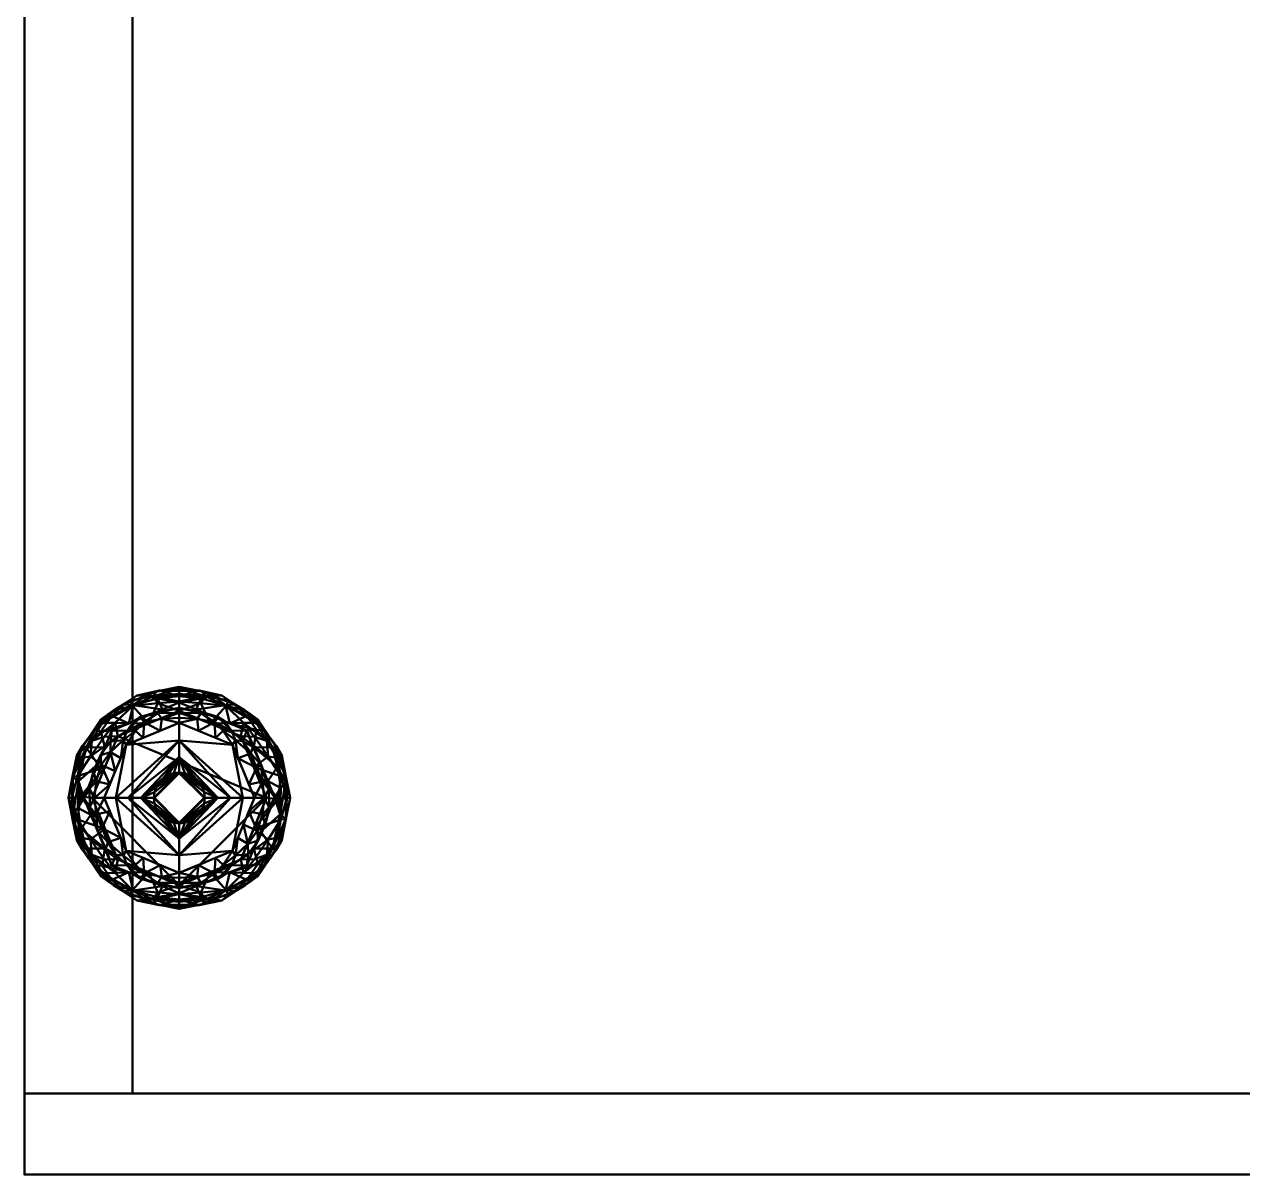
# Model space of a CAD drawing. Header units: millimetres. Extents: x -450 to 450, y -232 to 213.
# Drawn here: x -450 to -224.8, y -212.5 to 0 of the extents above; entities that cross this region are included whole.
import ezdxf

# ---------------------------------------------------------------- set-up
doc = ezdxf.new("R2010")
doc.units = ezdxf.units.MM
doc.layers.add('I-FURN', color=7, linetype='Continuous', lineweight=50)

msp = doc.modelspace()

# ---------------------------------------------------------------- meshes
at = {"layer": 'I-FURN', "color": 250, "true_color": 0x1d1d1d}
mesh = msp.add_polyface(dxfattribs=at)
corners = [(450, 212.5, 40), (-450, 212.5, 40), (-450, -197.5, 40), (450, -197.5, 40)]
mesh.append_faces([[corners[k] for k in face] for face in [(2, 3, 0, 1)]], dxfattribs={"color": 250})
mesh = msp.add_polyface(dxfattribs=at)
corners = [(450, 212.5, 20), (450, -197.5, 20), (-450, -197.5, 20), (-450, 212.5, 20)]
mesh.append_faces([[corners[k] for k in face] for face in [(2, 3, 0, 1)]], dxfattribs={"color": 250})
mesh = msp.add_polyface(dxfattribs=at)
corners = [(-450, -197.5, 40), (-450, 212.5, 40), (-450, 212.5, 20), (-450, -197.5, 20)]
mesh.append_faces([[corners[k] for k in face] for face in [(0, 1, 2, 3)]], dxfattribs={"color": 250})
mesh = msp.add_polyface(dxfattribs=at)
corners = [(-450, 212.5, 1980), (-450, -197.5, 1980), (-430, -197.5, 1980), (-430, 192.5, 1980), (0, 192.5, 1980), (0, 212.5, 1980)]
mesh.append_faces([[corners[k] for k in face] for face in [(1, 2, 3, 0)]], dxfattribs={"vtx2": -1, "color": 250})
mesh.append_faces([[corners[k] for k in face] for face in [(3, 4, 5, 0)]], dxfattribs={"vtx3": -1, "color": 250})
mesh = msp.add_polyface(dxfattribs=at)
corners = [(-450, 212.5, 40), (0, 212.5, 40), (0, 192.5, 40), (-430, 192.5, 40), (-430, -197.5, 40), (-450, -197.5, 40)]
mesh.append_faces([[corners[k] for k in face] for face in [(1, 2, 3, 0)]], dxfattribs={"vtx2": -1, "color": 250})
mesh.append_faces([[corners[k] for k in face] for face in [(3, 4, 5, 0)]], dxfattribs={"vtx3": -1, "color": 250})
mesh = msp.add_polyface(dxfattribs=at)
corners = [(-450, -197.5, 1980), (-450, 212.5, 1980), (-450, 212.5, 40), (-450, -197.5, 40)]
mesh.append_faces([[corners[k] for k in face] for face in [(3, 0, 1, 2)]], dxfattribs={"color": 250})
at = {"layer": 'I-FURN', "color": 17, "true_color": 0x674734}
mesh = msp.add_polyface(dxfattribs=at)
corners = [(450, 212.5, 2005), (-450, 212.5, 2005), (-450, -212.5, 2005), (450, -212.5, 2005)]
mesh.append_faces([[corners[k] for k in face] for face in [(2, 3, 0, 1)]], dxfattribs={"color": 17})
mesh = msp.add_polyface(dxfattribs=at)
corners = [(450, 212.5, 1980), (450, -212.5, 1980), (-450, -212.5, 1980), (-450, 212.5, 1980)]
mesh.append_faces([[corners[k] for k in face] for face in [(2, 3, 0, 1)]], dxfattribs={"color": 17})
mesh = msp.add_polyface(dxfattribs=at)
corners = [(-450, -212.5, 2005), (-450, 212.5, 2005), (-450, 212.5, 1980), (-450, -212.5, 1980)]
mesh.append_faces([[corners[k] for k in face] for face in [(0, 1, 2, 3)]], dxfattribs={"color": 17})
at = {"layer": 'I-FURN', "color": 250, "true_color": 0x1d1d1d}
mesh = msp.add_polyface(dxfattribs=at)
corners = [(-430, 192.5, 1980), (-430, -197.5, 1980), (-430, -197.5, 40), (-430, 192.5, 40)]
mesh.append_faces([[corners[k] for k in face] for face in [(0, 1, 2, 3)]], dxfattribs={"color": 250})
mesh = msp.add_polyface(dxfattribs=at)
corners = [(430, 192.08, 530.02), (-430, 192.08, 530.02), (-430, -197.5, 530.02), (430, -197.5, 530.02)]
mesh.append_faces([[corners[k] for k in face] for face in [(2, 3, 0, 1)]], dxfattribs={"color": 250})
mesh = msp.add_polyface(dxfattribs=at)
corners = [(430, 192.08, 510.02), (430, -197.5, 510.02), (-430, -197.5, 510.02), (-430, 192.08, 510.02)]
mesh.append_faces([[corners[k] for k in face] for face in [(1, 2, 3, 0)]], dxfattribs={"color": 250})
mesh = msp.add_polyface(dxfattribs=at)
corners = [(-430, -197.5, 530.02), (-430, 192.08, 530.02), (-430, 192.08, 510.02), (-430, -197.5, 510.02)]
mesh.append_faces([[corners[k] for k in face] for face in [(0, 1, 2, 3)]], dxfattribs={"color": 250})
mesh = msp.add_polyface(dxfattribs=at)
corners = [(430, 192.08, 1020.02), (-430, 192.08, 1020.02), (-430, -197.5, 1020.02), (430, -197.5, 1020.02)]
mesh.append_faces([[corners[k] for k in face] for face in [(2, 3, 0, 1)]], dxfattribs={"color": 250})
mesh = msp.add_polyface(dxfattribs=at)
corners = [(430, 192.08, 1000.02), (430, -197.5, 1000.02), (-430, -197.5, 1000.02), (-430, 192.08, 1000.02)]
mesh.append_faces([[corners[k] for k in face] for face in [(1, 2, 3, 0)]], dxfattribs={"color": 250})
mesh = msp.add_polyface(dxfattribs=at)
corners = [(-430, -197.5, 1020.02), (-430, 192.08, 1020.02), (-430, 192.08, 1000.02), (-430, -197.5, 1000.02)]
mesh.append_faces([[corners[k] for k in face] for face in [(3, 0, 1, 2)]], dxfattribs={"color": 250})
mesh = msp.add_polyface(dxfattribs=at)
corners = [(430, 192.08, 1510.33), (-430, 192.08, 1510.33), (-430, -197.5, 1510.33), (430, -197.5, 1510.33)]
mesh.append_faces([[corners[k] for k in face] for face in [(2, 3, 0, 1)]], dxfattribs={"color": 250})
mesh = msp.add_polyface(dxfattribs=at)
corners = [(430, 192.08, 1490.33), (430, -197.5, 1490.33), (-430, -197.5, 1490.33), (-430, 192.08, 1490.33)]
mesh.append_faces([[corners[k] for k in face] for face in [(1, 2, 3, 0)]], dxfattribs={"color": 250})
mesh = msp.add_polyface(dxfattribs=at)
corners = [(-430, -197.5, 1510.33), (-430, 192.08, 1510.33), (-430, 192.08, 1490.33), (-430, -197.5, 1490.33)]
mesh.append_faces([[corners[k] for k in face] for face in [(3, 0, 1, 2)]], dxfattribs={"color": 250})
at = {"layer": 'I-FURN', "color": 250, "true_color": 0x191919}
mesh = msp.add_polyface(dxfattribs=at)
corners = [(-421.36, -125.26, 8.53), (-421.36, -124.1, 7.88), (-421.36, -123.18, 6.92), (-421.36, -122.59, 5.72), (-421.36, -122.39, 4.4), (-429.2, -123.95, 4.4), (-435.85, -128.39, 4.4), (-440.3, -135.04, 4.4), (-441.86, -142.89, 4.4), (-440.3, -150.73, 4.4), (-435.85, -157.38, 4.4), (-429.2, -161.83, 4.4), (-421.36, -163.39, 4.4), (-421.36, -163.18, 5.72), (-421.36, -162.6, 6.92), (-421.36, -161.68, 7.88), (-421.36, -160.51, 8.53), (-433.82, -155.35, 8.53), (-438.98, -142.89, 8.53), (-433.82, -130.42, 8.53), (-427.59, -127.84, 8.53), (-427.59, -157.93, 8.53), (-427.74, -124.12, 6.74), (-427.74, -161.66, 6.74), (-425.64, -123.24, 4.4), (-425.64, -162.53, 4.4), (-425.01, -123.03, 6.03), (-425.01, -162.74, 6.03), (-433.84, -127.74, 7.04), (-433.84, -158.03, 7.04), (-425.4, -124.53, 7.88), (-429.87, -125.75, 7.59), (-425.4, -161.24, 7.88), (-429.87, -160.02, 7.59), (-438.59, -133.56, 7.08), (-438.59, -152.21, 7.08), (-431.58, -125.63, 6.33), (-431.58, -160.14, 6.33), (-434.63, -127.54, 5.75), (-438.07, -131.72, 4.4), (-437, -130.39, 6.39), (-432.53, -126.17, 4.4), (-435.89, -130.61, 7.69), (-434.63, -158.23, 5.75), (-438.07, -154.06, 4.4), (-437, -155.38, 6.39), (-432.53, -159.6, 4.4), (-435.65, -155.45, 7.69), (-430.7, -156.64, 8.53), (-439.24, -133.28, 5.72), (-441.06, -139.05, 6.29), (-440.99, -145.8, 6.71), (-439.24, -152.49, 5.72), (-441.08, -146.81, 4.4), (-440.32, -149.37, 6.35), (-436.4, -136.66, 8.53), (-435.11, -133.54, 8.53), (-436.4, -149.12, 8.53), (-439.5, -148.63, 7.68), (-435.11, -152.23, 8.53), (-440.11, -144.72, 7.84), (-440.02, -139.8, 7.78), (-437.69, -146, 8.53), (-424.47, -126.55, 8.53), (-424.47, -159.22, 8.53), (-430.7, -129.13, 8.53), (-441.08, -138.96, 4.4), (-437.69, -139.77, 8.53)]
mesh.append_faces([[corners[k] for k in face] for face in [(15, 27, 14), (3, 26, 2), (2, 26, 1), (1, 30, 0), (5, 26, 24), (17, 47, 48), (9, 54, 53), (41, 36, 5), (10, 45, 44), (44, 52, 9), (56, 34, 55)]], dxfattribs={"vtx0": -1, "vtx1": -1, "color": 250})
mesh.append_faces([[corners[k] for k in face] for face in [(22, 26, 5), (33, 23, 32), (22, 30, 1), (42, 28, 40), (3, 24, 26), (36, 38, 28), (25, 13, 27), (28, 31, 36), (22, 1, 26), (28, 38, 40), (31, 30, 22), (50, 34, 49), (11, 27, 23), (47, 45, 29), (42, 65, 28), (23, 33, 37), (43, 29, 45), (15, 23, 27), (22, 36, 31), (43, 46, 37), (32, 23, 15), (31, 63, 30), (35, 45, 47), (33, 29, 37), (33, 32, 64), (29, 48, 47), (7, 50, 49), (61, 50, 51), (51, 50, 8), (22, 5, 36), (36, 41, 38), (43, 37, 29), (11, 23, 37), (58, 51, 54), (34, 42, 40), (6, 40, 38), (34, 40, 49), (44, 45, 52), (52, 45, 35), (43, 45, 10), (33, 48, 29), (58, 60, 51), (39, 49, 40), (54, 9, 52), (61, 51, 60), (35, 58, 54), (34, 56, 42), (54, 52, 35), (53, 54, 51), (61, 34, 50), (35, 47, 59), (58, 62, 60), (58, 35, 59), (60, 18, 61), (34, 61, 55), (65, 31, 28)]], dxfattribs={"vtx0": -1, "vtx1": -1, "vtx2": -1, "color": 250})
mesh.append_faces([[corners[k] for k in face] for face in [(40, 6, 39), (27, 13, 14), (32, 15, 16), (32, 16, 64), (49, 39, 7), (43, 10, 46), (51, 8, 53), (47, 17, 59)]], dxfattribs={"vtx0": -1, "vtx2": -1, "color": 250})
mesh.append_faces([[corners[k] for k in face] for face in [(31, 65, 20, 63), (33, 64, 21, 48), (58, 59, 57, 62), (50, 7, 66, 8), (61, 18, 67, 55)]], dxfattribs={"vtx0": -1, "vtx3": -1, "color": 250})
mesh.append_faces([[corners[k] for k in face] for face in [(11, 25, 27), (41, 6, 38), (19, 65, 42), (46, 11, 37), (56, 19, 42), (62, 18, 60), (63, 0, 30)]], dxfattribs={"vtx1": -1, "vtx2": -1, "color": 250})
mesh.append_faces([[corners[k] for k in face] for face in [(3, 4, 24), (25, 12, 13)]], dxfattribs={"vtx2": -1, "color": 250})
mesh = msp.add_polyface(dxfattribs=at)
corners = [(-421.36, -122.39, 4.4), (-421.36, -122.72, 2.72), (-421.36, -123.68, 1.29), (-421.36, -125.1, 0.33), (-421.36, -126.79), (-432.74, -131.5), (-437.46, -142.89), (-432.74, -154.27), (-421.36, -158.99), (-421.36, -160.67, 0.33), (-421.36, -162.1, 1.29), (-421.36, -163.05, 2.72), (-421.36, -163.39, 4.4), (-429.2, -161.83, 4.4), (-435.85, -157.38, 4.4), (-440.3, -150.73, 4.4), (-441.86, -142.89, 4.4), (-440.3, -135.04, 4.4), (-435.85, -128.39, 4.4), (-429.2, -123.95, 4.4), (-429.99, -125.86, 1.18), (-429.99, -159.92, 1.18), (-425.64, -123.24, 4.4), (-425.64, -162.53, 4.4), (-426.16, -124.09, 1.49), (-426.16, -161.68, 1.49), (-440.15, -138.89, 1.29), (-440.15, -146.88, 1.29), (-437.53, -132.33, 1.39), (-437.53, -153.44, 1.39), (-425.31, -125.4, 0.4), (-427.05, -129.14), (-425.31, -160.38, 0.4), (-427.05, -156.63), (-433.21, -129.03, 0.55), (-435.59, -128.99, 2.18), (-432.53, -126.17, 4.4), (-430.48, -124.89, 2.74), (-438.07, -131.72, 4.4), (-433.51, -126.76, 2.79), (-433.21, -156.74, 0.55), (-435.59, -156.79, 2.18), (-432.53, -159.6, 4.4), (-430.48, -160.88, 2.74), (-438.07, -154.06, 4.4), (-433.51, -159.02, 2.79), (-435.1, -137.19), (-435.1, -148.58), (-441.08, -138.96, 4.4), (-441.08, -146.81, 4.4), (-441.24, -142.89, 2.16), (-439.64, -142.66, 0.58), (-435.23, -131.59, 0.38), (-437.75, -135.21, 0.48), (-439.45, -135.5, 1.66), (-435.23, -154.18, 0.38), (-437.75, -150.56, 0.48), (-439.45, -150.27, 1.66)]
mesh.append_faces([[corners[k] for k in face] for face in [(4, 30, 3), (17, 54, 48), (22, 24, 19), (13, 25, 23), (48, 50, 16), (33, 40, 7), (19, 37, 36), (38, 28, 17), (14, 45, 42), (6, 51, 46), (16, 50, 49), (49, 57, 15)]], dxfattribs={"vtx0": -1, "vtx1": -1, "color": 250})
mesh.append_faces([[corners[k] for k in face] for face in [(28, 34, 52), (30, 24, 3), (35, 34, 28), (41, 44, 29), (25, 21, 32), (24, 22, 1), (31, 20, 30), (45, 21, 43), (51, 47, 27), (52, 53, 28), (20, 24, 30), (57, 49, 27), (28, 38, 35), (21, 33, 32), (45, 43, 42), (23, 25, 11), (41, 29, 40), (51, 50, 26), (9, 25, 32), (51, 27, 50), (24, 20, 37), (7, 55, 56), (35, 20, 34), (28, 53, 54), (29, 55, 40), (20, 31, 34), (20, 39, 37), (36, 37, 39), (24, 37, 19), (39, 20, 35), (18, 39, 35), (33, 21, 40), (21, 41, 40), (43, 25, 13), (41, 45, 14), (25, 43, 21), (21, 45, 41), (5, 53, 52), (50, 48, 26), (27, 56, 57), (49, 50, 27), (46, 51, 26), (34, 5, 52), (46, 26, 53), (54, 53, 26), (48, 54, 26), (17, 28, 54), (55, 29, 56), (7, 40, 55), (57, 56, 29), (27, 47, 56), (29, 15, 57)]], dxfattribs={"vtx0": -1, "vtx1": -1, "vtx2": -1, "color": 250})
mesh.append_faces([[corners[k] for k in face] for face in [(24, 1, 2), (24, 2, 3), (25, 9, 10), (56, 47, 7), (32, 8, 9), (25, 10, 11), (30, 4, 31), (34, 31, 5), (43, 13, 42), (41, 14, 44), (51, 6, 47), (53, 5, 46)]], dxfattribs={"vtx0": -1, "vtx2": -1, "color": 250})
mesh.append_faces([[corners[k] for k in face] for face in [(0, 1, 22)]], dxfattribs={"vtx1": -1, "color": 250})
mesh.append_faces([[corners[k] for k in face] for face in [(18, 36, 39), (33, 8, 32), (38, 18, 35), (44, 15, 29)]], dxfattribs={"vtx1": -1, "vtx2": -1, "color": 250})
mesh.append_faces([[corners[k] for k in face] for face in [(11, 12, 23)]], dxfattribs={"vtx2": -1, "color": 250})
mesh = msp.add_polyface(dxfattribs=at)
corners = [(-421.36, -158.99), (-409.97, -154.27), (-405.26, -142.89), (-409.97, -131.5), (-421.36, -126.79), (-421.36, -125.1, 0.33), (-421.36, -123.68, 1.29), (-421.36, -122.72, 2.72), (-421.36, -122.39, 4.4), (-413.51, -123.95, 4.4), (-406.86, -128.39, 4.4), (-402.42, -135.04, 4.4), (-400.86, -142.89, 4.4), (-402.42, -150.73, 4.4), (-406.86, -157.38, 4.4), (-413.51, -161.83, 4.4), (-421.36, -163.39, 4.4), (-421.36, -163.05, 2.72), (-421.36, -162.1, 1.29), (-421.36, -160.67, 0.33), (-412.72, -159.92, 1.18), (-412.72, -125.86, 1.18), (-417.07, -162.53, 4.4), (-417.07, -123.24, 4.4), (-416.55, -161.68, 1.49), (-416.55, -124.09, 1.49), (-402.57, -146.88, 1.29), (-402.57, -138.89, 1.29), (-405.19, -153.44, 1.39), (-405.19, -132.33, 1.39), (-417.41, -160.38, 0.4), (-415.66, -156.63), (-417.41, -125.4, 0.4), (-415.66, -129.14), (-409.5, -156.74, 0.55), (-407.12, -156.79, 2.18), (-410.19, -159.6, 4.4), (-412.24, -160.88, 2.74), (-404.64, -154.06, 4.4), (-409.2, -159.02, 2.79), (-409.5, -129.03, 0.55), (-407.12, -128.99, 2.18), (-410.19, -126.17, 4.4), (-412.24, -124.89, 2.74), (-404.64, -131.72, 4.4), (-409.2, -126.76, 2.79), (-407.61, -148.58), (-407.61, -137.19), (-401.64, -146.81, 4.4), (-401.64, -138.96, 4.4), (-401.47, -142.89, 2.16), (-403.08, -143.11, 0.58), (-407.49, -154.18, 0.38), (-404.96, -150.56, 0.48), (-403.26, -150.27, 1.66), (-407.49, -131.59, 0.38), (-404.96, -135.21, 0.48), (-403.26, -135.5, 1.66)]
mesh.append_faces([[corners[k] for k in face] for face in [(22, 24, 15), (48, 50, 12), (0, 30, 19), (3, 56, 47), (33, 40, 3), (15, 37, 36), (38, 28, 13), (10, 45, 42), (2, 51, 46), (12, 50, 49), (49, 57, 11)]], dxfattribs={"vtx0": -1, "vtx1": -1, "color": 250})
mesh.append_faces([[corners[k] for k in face] for face in [(41, 44, 29), (25, 21, 32), (45, 43, 42), (19, 30, 24), (35, 34, 28), (50, 51, 27), (24, 22, 17), (20, 24, 30), (41, 29, 40), (24, 20, 37), (51, 47, 27), (52, 34, 1), (21, 33, 32), (25, 7, 23), (55, 56, 3), (27, 49, 50), (28, 38, 35), (31, 20, 30), (57, 49, 27), (32, 5, 25), (45, 21, 43), (52, 53, 28), (35, 20, 34), (54, 28, 53), (29, 55, 40), (20, 31, 34), (20, 39, 37), (36, 37, 39), (24, 37, 15), (39, 20, 35), (14, 39, 35), (33, 21, 40), (21, 41, 40), (43, 25, 9), (41, 45, 10), (25, 43, 21), (21, 45, 41), (1, 53, 52), (50, 48, 26), (27, 56, 57), (51, 50, 26), (46, 51, 26), (28, 34, 52), (46, 26, 53), (54, 53, 26), (48, 54, 26), (13, 28, 54), (55, 29, 56), (3, 40, 55), (57, 56, 29), (27, 47, 56), (29, 11, 57)]], dxfattribs={"vtx0": -1, "vtx1": -1, "vtx2": -1, "color": 250})
mesh.append_faces([[corners[k] for k in face] for face in [(24, 17, 18), (25, 6, 7), (54, 48, 13), (24, 18, 19), (25, 23, 9), (30, 0, 31), (34, 31, 1), (43, 9, 42), (41, 10, 44), (51, 2, 47), (53, 1, 46)]], dxfattribs={"vtx0": -1, "vtx2": -1, "color": 250})
mesh.append_faces([[corners[k] for k in face] for face in [(5, 6, 25), (4, 5, 32), (14, 36, 39), (33, 4, 32), (38, 14, 35), (44, 11, 29)]], dxfattribs={"vtx1": -1, "vtx2": -1, "color": 250})
mesh.append_faces([[corners[k] for k in face] for face in [(7, 8, 23), (22, 16, 17)]], dxfattribs={"vtx2": -1, "color": 250})
mesh = msp.add_polyface(dxfattribs=at)
corners = [(-421.36, -163.39, 4.4), (-413.51, -161.83, 4.4), (-406.86, -157.38, 4.4), (-402.42, -150.73, 4.4), (-400.86, -142.89, 4.4), (-402.42, -135.04, 4.4), (-406.86, -128.39, 4.4), (-413.51, -123.95, 4.4), (-421.36, -122.39, 4.4), (-421.36, -122.59, 5.72), (-421.36, -123.18, 6.92), (-421.36, -124.1, 7.88), (-421.36, -125.26, 8.53), (-408.89, -130.42, 8.53), (-403.73, -142.89, 8.53), (-408.89, -155.35, 8.53), (-421.36, -160.51, 8.53), (-421.36, -161.68, 7.88), (-421.36, -162.6, 6.92), (-421.36, -163.18, 5.72), (-415.13, -157.93, 8.53), (-415.13, -127.84, 8.53), (-414.97, -161.66, 6.74), (-414.97, -124.12, 6.74), (-417.07, -162.53, 4.4), (-417.07, -123.24, 4.4), (-417.7, -162.74, 6.03), (-417.7, -123.03, 6.03), (-408.88, -158.03, 7.04), (-408.88, -127.74, 7.04), (-417.32, -161.24, 7.88), (-412.84, -160.02, 7.59), (-417.32, -124.53, 7.88), (-412.84, -125.75, 7.59), (-404.13, -152.21, 7.08), (-404.13, -133.56, 7.08), (-411.13, -160.14, 6.33), (-411.13, -125.63, 6.33), (-408.08, -158.23, 5.75), (-404.64, -154.06, 4.4), (-405.71, -155.38, 6.39), (-410.19, -159.6, 4.4), (-406.83, -155.16, 7.69), (-408.08, -127.54, 5.75), (-404.64, -131.72, 4.4), (-405.71, -130.39, 6.39), (-410.19, -126.17, 4.4), (-407.07, -130.33, 7.69), (-412.01, -129.13, 8.53), (-403.48, -152.49, 5.72), (-401.65, -146.73, 6.29), (-401.73, -139.97, 6.71), (-403.48, -133.28, 5.72), (-401.64, -138.96, 4.4), (-402.39, -136.4, 6.35), (-406.31, -149.12, 8.53), (-407.6, -152.23, 8.53), (-406.31, -136.66, 8.53), (-403.21, -137.15, 7.68), (-407.6, -133.54, 8.53), (-402.6, -141.06, 7.84), (-402.69, -145.97, 7.78), (-405.02, -139.77, 8.53), (-418.24, -159.22, 8.53), (-418.24, -126.55, 8.53), (-412.01, -156.64, 8.53), (-401.64, -146.81, 4.4), (-405.02, -146, 8.53)]
mesh.append_faces([[corners[k] for k in face] for face in [(17, 30, 16), (11, 27, 10), (1, 26, 24), (19, 26, 18), (5, 54, 53), (41, 36, 1), (6, 45, 44), (44, 52, 5), (56, 34, 55)]], dxfattribs={"vtx0": -1, "vtx1": -1, "color": 250})
mesh.append_faces([[corners[k] for k in face] for face in [(7, 27, 23), (22, 26, 1), (19, 24, 26), (31, 30, 22), (28, 31, 36), (28, 40, 42), (28, 38, 40), (50, 34, 49), (25, 9, 27), (29, 45, 43), (37, 23, 33), (22, 30, 17), (33, 23, 32), (29, 47, 45), (36, 38, 28), (22, 17, 26), (27, 11, 23), (11, 32, 23), (31, 63, 30), (22, 36, 31), (43, 46, 37), (42, 65, 28), (35, 45, 47), (33, 29, 37), (33, 32, 64), (29, 48, 47), (3, 50, 49), (61, 50, 51), (51, 50, 4), (22, 1, 36), (36, 41, 38), (43, 37, 29), (7, 23, 37), (58, 51, 54), (34, 42, 40), (2, 40, 38), (34, 40, 49), (44, 45, 52), (52, 45, 35), (43, 45, 6), (33, 48, 29), (58, 60, 51), (39, 49, 40), (54, 5, 52), (61, 51, 60), (35, 58, 54), (34, 56, 42), (54, 52, 35), (53, 54, 51), (61, 34, 50), (35, 47, 59), (58, 62, 60), (58, 35, 59), (60, 14, 61), (34, 61, 55), (65, 31, 28)]], dxfattribs={"vtx0": -1, "vtx1": -1, "vtx2": -1, "color": 250})
mesh.append_faces([[corners[k] for k in face] for face in [(32, 11, 12), (27, 9, 10), (47, 48, 13), (27, 7, 25), (32, 12, 64), (49, 39, 3), (43, 6, 46), (51, 4, 53), (47, 13, 59)]], dxfattribs={"vtx0": -1, "vtx2": -1, "color": 250})
mesh.append_faces([[corners[k] for k in face] for face in [(31, 65, 20, 63), (33, 64, 21, 48), (58, 59, 57, 62), (50, 3, 66, 4), (61, 14, 67, 55)]], dxfattribs={"vtx0": -1, "vtx3": -1, "color": 250})
mesh.append_faces([[corners[k] for k in face] for face in [(2, 39, 40), (17, 18, 26), (41, 2, 38), (15, 65, 42), (46, 7, 37), (56, 15, 42), (62, 14, 60), (63, 16, 30)]], dxfattribs={"vtx1": -1, "vtx2": -1, "color": 250})
mesh.append_faces([[corners[k] for k in face] for face in [(19, 0, 24), (25, 8, 9)]], dxfattribs={"vtx2": -1, "color": 250})
mesh = msp.add_polyface(dxfattribs=at)
corners = [(-435.22, -142.89, 10.38), (-431.16, -133.08, 10.38), (-421.36, -129.02, 10.38), (-421.36, -128.12, 9.85), (-421.36, -127.19, 9.36), (-421.36, -126.24, 8.92), (-421.36, -125.26, 8.53), (-433.82, -130.42, 8.53), (-438.98, -142.89, 8.53), (-433.82, -155.35, 8.53), (-421.36, -160.51, 8.53), (-421.36, -159.54, 8.92), (-421.36, -158.58, 9.36), (-421.36, -157.65, 9.85), (-421.36, -156.75, 10.38), (-431.16, -152.69, 10.38), (-424.88, -130.48, 10.38), (-424.88, -155.29, 10.38), (-425.83, -127.12, 8.53), (-425.83, -158.66, 8.53), (-425.34, -127.22, 9.13), (-425.34, -158.56, 9.13), (-429.83, -128.77, 8.53), (-430.98, -130.48, 9.36), (-433.19, -137.98, 10.38), (-436.4, -136.66, 8.53), (-429.83, -157, 8.53), (-430.98, -155.29, 9.36), (-433.19, -147.79, 10.38), (-436.4, -149.12, 8.53), (-436.75, -139.82, 9.36), (-436.7, -145.94, 9.38), (-434.57, -151.06, 9.44), (-434.05, -134.41, 9.58), (-424.62, -128.27, 9.73), (-428.02, -131.78, 10.38), (-427.85, -128.89, 9.49), (-428.5, -127.94, 8.95), (-429.45, -130.5, 9.83), (-431.71, -132.23, 9.8), (-424.62, -157.5, 9.73), (-428.02, -153.99, 10.38), (-427.85, -156.88, 9.49), (-428.5, -157.83, 8.95), (-429.45, -155.28, 9.83), (-431.71, -153.54, 9.8), (-433.09, -153.4, 9.33), (-435.11, -152.23, 8.53), (-434.97, -152.31, 8.96), (-436.51, -148.99, 9.05), (-437.69, -146, 8.53), (-437.9, -144.52, 8.93), (-437.93, -141.19, 8.91), (-437.23, -137.94, 8.93), (-435.11, -133.54, 8.53), (-434.05, -132.47, 9.01), (-435.78, -136.8, 9.38), (-437.69, -139.77, 8.53), (-437.05, -142.89, 9.36), (-435.93, -135.01, 8.95), (-435.64, -148.47, 9.54), (-434.21, -140.44, 10.38), (-434.21, -145.34, 10.38), (-432.18, -150.24, 10.38), (-432.18, -135.53, 10.38)]
mesh.append_faces([[corners[k] for k in face] for face in [(16, 36, 35), (12, 21, 11), (22, 37, 18), (35, 38, 1), (13, 40, 12), (63, 45, 15), (64, 33, 24)]], dxfattribs={"vtx0": -1, "vtx1": -1, "color": 250})
mesh.append_faces([[corners[k] for k in face] for face in [(40, 42, 21), (18, 20, 5), (27, 43, 42), (34, 20, 36), (20, 18, 37), (39, 38, 23), (52, 58, 30), (20, 37, 36), (44, 15, 45), (31, 0, 58), (21, 19, 11), (40, 21, 12), (23, 55, 39), (49, 31, 51), (48, 32, 49), (32, 60, 49), (50, 49, 51), (32, 46, 45), (52, 30, 53), (36, 23, 38), (20, 34, 4), (16, 34, 36), (39, 1, 38), (22, 23, 37), (36, 37, 23), (38, 35, 36), (33, 64, 39), (33, 39, 55), (21, 42, 43), (17, 42, 40), (27, 42, 44), (21, 43, 19), (26, 43, 27), (45, 27, 44), (44, 42, 41), (27, 45, 46), (63, 32, 45), (46, 9, 27), (60, 31, 49), (32, 48, 46), (46, 48, 9), (49, 29, 48), (8, 51, 52), (51, 31, 58), (52, 53, 57), (53, 30, 56), (55, 59, 33), (7, 55, 23), (59, 56, 33), (59, 53, 56), (33, 56, 24), (51, 58, 52), (30, 61, 56), (53, 59, 25), (59, 55, 54), (30, 58, 61), (31, 60, 62), (32, 63, 60)]], dxfattribs={"vtx0": -1, "vtx1": -1, "vtx2": -1, "color": 250})
mesh.append_faces([[corners[k] for k in face] for face in [(27, 9, 26), (34, 16, 2), (34, 2, 3), (58, 0, 61), (43, 26, 19), (42, 17, 41), (23, 22, 7), (59, 54, 25), (56, 61, 24), (44, 41, 15), (51, 8, 50), (55, 7, 54)]], dxfattribs={"vtx0": -1, "vtx2": -1, "color": 250})
mesh.append_faces([[corners[k] for k in face] for face in [(6, 18, 5)]], dxfattribs={"vtx1": -1, "color": 250})
mesh.append_faces([[corners[k] for k in face] for face in [(4, 5, 20), (3, 4, 34), (14, 17, 40), (13, 14, 40), (64, 1, 39), (47, 9, 48, 29), (28, 62, 60, 63), (50, 29, 49), (25, 57, 53), (57, 8, 52), (62, 0, 31)]], dxfattribs={"vtx1": -1, "vtx2": -1, "color": 250})
mesh.append_faces([[corners[k] for k in face] for face in [(19, 10, 11)]], dxfattribs={"vtx2": -1, "color": 250})
mesh = msp.add_polyface(dxfattribs=at)
corners = [(-421.36, -125.26, 8.53), (-421.36, -126.24, 8.92), (-421.36, -127.19, 9.36), (-421.36, -128.12, 9.85), (-421.36, -129.02, 10.38), (-411.55, -133.08, 10.38), (-407.49, -142.89, 10.38), (-411.55, -152.69, 10.38), (-421.36, -156.75, 10.38), (-421.36, -157.65, 9.85), (-421.36, -158.58, 9.36), (-421.36, -159.54, 8.92), (-421.36, -160.51, 8.53), (-408.89, -155.35, 8.53), (-403.73, -142.89, 8.53), (-408.89, -130.42, 8.53), (-417.83, -155.29, 10.38), (-417.83, -130.48, 10.38), (-416.88, -158.66, 8.53), (-416.88, -127.12, 8.53), (-417.37, -158.56, 9.13), (-417.37, -127.22, 9.13), (-412.89, -157, 8.53), (-411.74, -155.29, 9.36), (-409.52, -147.79, 10.38), (-406.31, -149.12, 8.53), (-412.89, -128.77, 8.53), (-411.74, -130.48, 9.36), (-409.52, -137.98, 10.38), (-406.31, -136.66, 8.53), (-405.96, -145.95, 9.36), (-406.01, -139.83, 9.38), (-408.14, -134.71, 9.44), (-408.67, -151.36, 9.58), (-418.09, -157.5, 9.73), (-414.69, -153.99, 10.38), (-414.86, -156.88, 9.49), (-414.22, -157.83, 8.95), (-413.26, -155.28, 9.83), (-411, -153.54, 9.8), (-418.09, -128.27, 9.73), (-414.69, -131.78, 10.38), (-414.86, -128.89, 9.49), (-414.22, -127.94, 8.95), (-413.26, -130.5, 9.83), (-411, -132.23, 9.8), (-409.63, -132.38, 9.33), (-407.6, -133.54, 8.53), (-407.75, -133.47, 8.96), (-406.2, -136.78, 9.05), (-405.02, -139.77, 8.53), (-404.81, -141.26, 8.93), (-404.78, -144.58, 8.91), (-405.49, -147.84, 8.93), (-407.6, -152.23, 8.53), (-408.66, -153.31, 9.01), (-406.94, -148.97, 9.38), (-405.02, -146, 8.53), (-405.66, -142.88, 9.36), (-406.78, -150.76, 8.95), (-407.07, -137.31, 9.54), (-408.51, -145.34, 10.38), (-408.51, -140.44, 10.38), (-410.54, -135.53, 10.38), (-410.54, -150.24, 10.38)]
mesh.append_faces([[corners[k] for k in face] for face in [(16, 36, 35), (2, 21, 1), (22, 37, 18), (35, 38, 7), (3, 40, 2), (63, 45, 5), (64, 33, 24)]], dxfattribs={"vtx0": -1, "vtx1": -1, "color": 250})
mesh.append_faces([[corners[k] for k in face] for face in [(40, 42, 21), (52, 58, 30), (20, 37, 36), (37, 20, 18), (27, 43, 42), (23, 39, 38), (40, 21, 2), (31, 6, 58), (21, 19, 1), (18, 20, 11), (49, 31, 51), (23, 55, 39), (44, 5, 45), (34, 20, 36), (48, 32, 49), (32, 60, 49), (50, 49, 51), (32, 46, 45), (52, 30, 53), (36, 23, 38), (20, 34, 10), (16, 34, 36), (39, 7, 38), (22, 23, 37), (36, 37, 23), (38, 35, 36), (33, 64, 39), (33, 39, 55), (21, 42, 43), (17, 42, 40), (27, 42, 44), (21, 43, 19), (26, 43, 27), (45, 27, 44), (44, 42, 41), (27, 45, 46), (63, 32, 45), (46, 15, 27), (60, 31, 49), (32, 48, 46), (46, 48, 15), (49, 29, 48), (14, 51, 52), (51, 31, 58), (52, 53, 57), (53, 30, 56), (55, 59, 33), (13, 55, 23), (59, 56, 33), (59, 53, 56), (33, 56, 24), (51, 58, 52), (30, 61, 56), (53, 59, 25), (59, 55, 54), (30, 58, 61), (31, 60, 62), (32, 63, 60)]], dxfattribs={"vtx0": -1, "vtx1": -1, "vtx2": -1, "color": 250})
mesh.append_faces([[corners[k] for k in face] for face in [(34, 16, 8), (27, 15, 26), (40, 3, 4), (43, 26, 19), (23, 22, 13), (34, 8, 9), (58, 6, 61), (42, 17, 41), (59, 54, 25), (56, 61, 24), (44, 41, 5), (51, 14, 50), (55, 13, 54)]], dxfattribs={"vtx0": -1, "vtx2": -1, "color": 250})
mesh.append_faces([[corners[k] for k in face] for face in [(12, 18, 11)]], dxfattribs={"vtx1": -1, "color": 250})
mesh.append_faces([[corners[k] for k in face] for face in [(4, 17, 40), (10, 11, 20), (9, 10, 34), (64, 7, 39), (47, 15, 48, 29), (28, 62, 60, 63), (50, 29, 49), (25, 57, 53), (57, 14, 52), (62, 6, 31)]], dxfattribs={"vtx1": -1, "vtx2": -1, "color": 250})
mesh.append_faces([[corners[k] for k in face] for face in [(19, 0, 1)]], dxfattribs={"vtx2": -1, "color": 250})
mesh = msp.add_polyface(dxfattribs=at)
corners = [(-421.36, -158.99), (-432.74, -154.27), (-437.46, -142.89), (-432.74, -131.5), (-421.36, -126.79), (-409.97, -131.5), (-405.26, -142.89), (-409.97, -154.27)]
mesh.append_faces([[corners[k] for k in face] for face in [(6, 3, 4, 5), (0, 6, 7)]], dxfattribs={"vtx0": -1, "color": 250})
mesh.append_faces([[corners[k] for k in face] for face in [(1, 2, 0)]], dxfattribs={"vtx1": -1, "color": 250})
mesh.append_faces([[corners[k] for k in face] for face in [(2, 3, 6, 0)]], dxfattribs={"vtx1": -1, "vtx2": -1, "vtx3": -1, "color": 250})
mesh = msp.add_polyface(dxfattribs=at)
corners = [(-416.66, -142.89, 13.97), (-414.25, -142.89, 13.41), (-411.9, -142.89, 12.62), (-409.64, -142.89, 11.61), (-407.49, -142.89, 10.38), (-411.55, -133.08, 10.38), (-421.36, -129.02, 10.38), (-431.16, -133.08, 10.38), (-435.22, -142.89, 10.38), (-433.07, -142.89, 11.61), (-430.81, -142.89, 12.62), (-428.47, -142.89, 13.41), (-426.06, -142.89, 13.97), (-425.94, -141.84, 13.97), (-425.59, -140.85, 13.97), (-425.03, -139.96, 13.97), (-424.29, -139.21, 13.97), (-423.4, -138.65, 13.97), (-422.4, -138.3, 13.97), (-421.36, -138.19, 13.97), (-420.31, -138.3, 13.97), (-419.32, -138.65, 13.97), (-418.43, -139.21, 13.97), (-417.68, -139.96, 13.97), (-417.12, -140.85, 13.97), (-416.77, -141.84, 13.97), (-421.36, -132.29, 12.14), (-421.36, -135.37, 13.29)]
mesh.append_faces([[corners[k] for k in face] for face in [(5, 3, 4), (9, 7, 8)]], dxfattribs={"vtx0": -1, "color": 250})
mesh.append_faces([[corners[k] for k in face] for face in [(20, 27, 19), (3, 26, 2), (6, 26, 5), (22, 27, 21), (24, 1, 23), (18, 27, 17), (17, 27, 16), (2, 27, 1), (14, 11, 13), (16, 11, 15), (7, 26, 6)]], dxfattribs={"vtx0": -1, "vtx1": -1, "color": 250})
mesh.append_faces([[corners[k] for k in face] for face in [(26, 27, 2), (22, 1, 27), (26, 7, 9), (11, 16, 27), (10, 27, 26), (3, 5, 26)]], dxfattribs={"vtx0": -1, "vtx1": -1, "vtx2": -1, "color": 250})
mesh.append_faces([[corners[k] for k in face] for face in [(27, 18, 19), (27, 10, 11)]], dxfattribs={"vtx0": -1, "vtx2": -1, "color": 250})
mesh.append_faces([[corners[k] for k in face] for face in [(12, 13, 11)]], dxfattribs={"vtx1": -1, "color": 250})
mesh.append_faces([[corners[k] for k in face] for face in [(20, 21, 27), (24, 25, 1), (22, 23, 1), (9, 10, 26), (14, 15, 11)]], dxfattribs={"vtx1": -1, "vtx2": -1, "color": 250})
mesh.append_faces([[corners[k] for k in face] for face in [(25, 0, 1)]], dxfattribs={"vtx2": -1, "color": 250})
mesh = msp.add_polyface(dxfattribs=at)
corners = [(-421.36, -147.59, 13.97), (-421.36, -147.59, 15.48), (-421.36, -147.59, 16.99), (-421.36, -147.59, 18.49), (-421.36, -147.59, 20), (-426.06, -142.89, 20), (-421.36, -138.19, 20), (-421.36, -138.19, 18.49), (-421.36, -138.19, 16.99), (-421.36, -138.19, 15.48), (-421.36, -138.19, 13.97), (-422.4, -138.3, 13.97), (-423.4, -138.65, 13.97), (-424.29, -139.21, 13.97), (-425.03, -139.96, 13.97), (-425.59, -140.85, 13.97), (-425.94, -141.84, 13.97), (-426.06, -142.89, 13.97), (-425.94, -143.93, 13.97), (-425.59, -144.93, 13.97), (-425.03, -145.82, 13.97), (-424.29, -146.56, 13.97), (-423.4, -147.12, 13.97), (-422.4, -147.47, 13.97)]
mesh.append_faces([[corners[k] for k in face] for face in [(2, 19, 1), (16, 8, 15)]], dxfattribs={"vtx0": -1, "vtx1": -1, "color": 250})
mesh.append_faces([[corners[k] for k in face] for face in [(2, 5, 17), (8, 17, 5)]], dxfattribs={"vtx0": -1, "vtx1": -1, "vtx2": -1, "color": 250})
mesh.append_faces([[corners[k] for k in face] for face in [(2, 17, 18), (1, 21, 22), (1, 19, 20), (2, 18, 19), (15, 8, 9), (9, 13, 14), (9, 11, 12)]], dxfattribs={"vtx0": -1, "vtx2": -1, "color": 250})
mesh.append_faces([[corners[k] for k in face] for face in [(0, 1, 23)]], dxfattribs={"vtx1": -1, "color": 250})
mesh.append_faces([[corners[k] for k in face] for face in [(22, 23, 1), (20, 21, 1), (16, 17, 8), (14, 15, 9), (12, 13, 9)]], dxfattribs={"vtx1": -1, "vtx2": -1, "color": 250})
mesh.append_faces([[corners[k] for k in face] for face in [(3, 4, 5, 2), (9, 10, 11)]], dxfattribs={"vtx2": -1, "color": 250})
mesh.append_faces([[corners[k] for k in face] for face in [(5, 6, 7, 8)]], dxfattribs={"vtx3": -1, "color": 250})
mesh = msp.add_polyface(dxfattribs=at)
corners = [(-421.36, -147.49, 20), (-421.36, -147.49, 23.75), (-421.36, -147.49, 27.5), (-421.36, -147.49, 31.25), (-421.36, -147.49, 35), (-425.96, -142.89, 35), (-421.36, -138.29, 35), (-421.36, -138.29, 31.25), (-421.36, -138.29, 27.5), (-421.36, -138.29, 23.75), (-421.36, -138.29, 20), (-425.96, -142.89, 20)]
mesh.append_faces([[corners[k] for k in face] for face in [(7, 5, 6)]], dxfattribs={"vtx0": -1, "color": 250})
mesh.append_faces([[corners[k] for k in face] for face in [(11, 2, 5), (8, 11, 5, 7)]], dxfattribs={"vtx0": -1, "vtx1": -1, "vtx2": -1, "color": 250})
mesh.append_faces([[corners[k] for k in face] for face in [(1, 2, 11, 0)]], dxfattribs={"vtx1": -1, "color": 250})
mesh.append_faces([[corners[k] for k in face] for face in [(3, 4, 5, 2), (9, 10, 11, 8)]], dxfattribs={"vtx2": -1, "color": 250})
mesh = msp.add_polyface(dxfattribs=at)
corners = [(-421.36, -147.49, 35), (-416.76, -142.89, 35), (-421.36, -138.29, 35), (-425.96, -142.89, 35)]
mesh.append_faces([[corners[k] for k in face] for face in [(2, 3, 0, 1)]], dxfattribs={"color": 250})
mesh = msp.add_polyface(dxfattribs=at)
corners = [(-421.36, -138.19, 20), (-416.66, -142.89, 20), (-421.36, -147.59, 20), (-421.36, -147.59, 18.49), (-421.36, -147.59, 16.99), (-421.36, -147.59, 15.48), (-421.36, -147.59, 13.97), (-420.31, -147.47, 13.97), (-419.32, -147.12, 13.97), (-418.43, -146.56, 13.97), (-417.68, -145.82, 13.97), (-417.12, -144.93, 13.97), (-416.77, -143.93, 13.97), (-416.66, -142.89, 13.97), (-416.77, -141.84, 13.97), (-417.12, -140.85, 13.97), (-417.68, -139.96, 13.97), (-418.43, -139.21, 13.97), (-419.32, -138.65, 13.97), (-420.31, -138.3, 13.97), (-421.36, -138.19, 13.97), (-421.36, -138.19, 15.48), (-421.36, -138.19, 16.99), (-421.36, -138.19, 18.49)]
mesh.append_faces([[corners[k] for k in face] for face in [(21, 19, 20), (7, 5, 6)]], dxfattribs={"vtx0": -1, "color": 250})
mesh.append_faces([[corners[k] for k in face] for face in [(15, 22, 14), (5, 11, 4)]], dxfattribs={"vtx0": -1, "vtx1": -1, "color": 250})
mesh.append_faces([[corners[k] for k in face] for face in [(13, 22, 1), (4, 13, 1)]], dxfattribs={"vtx0": -1, "vtx1": -1, "vtx2": -1, "color": 250})
mesh.append_faces([[corners[k] for k in face] for face in [(15, 21, 22), (21, 18, 19), (21, 16, 17), (21, 15, 16), (4, 11, 12), (5, 10, 11), (5, 8, 9), (5, 7, 8)]], dxfattribs={"vtx0": -1, "vtx2": -1, "color": 250})
mesh.append_faces([[corners[k] for k in face] for face in [(3, 4, 1, 2)]], dxfattribs={"vtx1": -1, "color": 250})
mesh.append_faces([[corners[k] for k in face] for face in [(13, 14, 22), (17, 18, 21), (12, 13, 4), (9, 10, 5)]], dxfattribs={"vtx1": -1, "vtx2": -1, "color": 250})
mesh.append_faces([[corners[k] for k in face] for face in [(23, 0, 1, 22)]], dxfattribs={"vtx2": -1, "color": 250})
mesh = msp.add_polyface(dxfattribs=at)
corners = [(-421.36, -138.29, 35), (-416.76, -142.89, 35), (-421.36, -147.49, 35), (-421.36, -147.49, 31.25), (-421.36, -147.49, 27.5), (-421.36, -147.49, 23.75), (-421.36, -147.49, 20), (-416.76, -142.89, 20), (-421.36, -138.29, 20), (-421.36, -138.29, 23.75), (-421.36, -138.29, 27.5), (-421.36, -138.29, 31.25)]
mesh.append_faces([[corners[k] for k in face] for face in [(7, 1, 4)]], dxfattribs={"vtx0": -1, "vtx1": -1, "vtx2": -1, "color": 250})
mesh.append_faces([[corners[k] for k in face] for face in [(10, 11, 1, 7)]], dxfattribs={"vtx1": -1, "vtx2": -1, "vtx3": -1, "color": 250})
mesh.append_faces([[corners[k] for k in face] for face in [(11, 0, 1), (5, 6, 7, 4)]], dxfattribs={"vtx2": -1, "color": 250})
mesh.append_faces([[corners[k] for k in face] for face in [(7, 8, 9, 10), (1, 2, 3, 4)]], dxfattribs={"vtx3": -1, "color": 250})
mesh = msp.add_polyface(dxfattribs=at)
corners = [(-407.49, -142.89, 10.38), (-409.64, -142.89, 11.61), (-411.9, -142.89, 12.62), (-414.25, -142.89, 13.41), (-416.66, -142.89, 13.97), (-416.77, -143.93, 13.97), (-417.12, -144.93, 13.97), (-417.68, -145.82, 13.97), (-418.43, -146.56, 13.97), (-419.32, -147.12, 13.97), (-420.31, -147.47, 13.97), (-421.36, -147.59, 13.97), (-422.4, -147.47, 13.97), (-423.4, -147.12, 13.97), (-424.29, -146.56, 13.97), (-425.03, -145.82, 13.97), (-425.59, -144.93, 13.97), (-425.94, -143.93, 13.97), (-426.06, -142.89, 13.97), (-428.47, -142.89, 13.41), (-430.81, -142.89, 12.62), (-433.07, -142.89, 11.61), (-435.22, -142.89, 10.38), (-431.16, -152.69, 10.38), (-421.36, -156.75, 10.38), (-411.55, -152.69, 10.38), (-421.36, -153.48, 12.14), (-421.36, -150.41, 13.29)]
mesh.append_faces([[corners[k] for k in face] for face in [(23, 21, 22), (1, 25, 0)]], dxfattribs={"vtx0": -1, "color": 250})
mesh.append_faces([[corners[k] for k in face] for face in [(21, 26, 20), (24, 26, 23), (20, 27, 19), (14, 27, 13), (2, 26, 1), (16, 19, 15), (12, 27, 11), (10, 27, 9), (9, 27, 8), (6, 3, 5), (8, 3, 7)]], dxfattribs={"vtx0": -1, "vtx1": -1, "color": 250})
mesh.append_faces([[corners[k] for k in face] for face in [(27, 20, 26), (26, 21, 23), (2, 27, 26), (19, 27, 14), (3, 8, 27), (25, 1, 26)]], dxfattribs={"vtx0": -1, "vtx1": -1, "vtx2": -1, "color": 250})
mesh.append_faces([[corners[k] for k in face] for face in [(27, 2, 3), (27, 10, 11)]], dxfattribs={"vtx0": -1, "vtx2": -1, "color": 250})
mesh.append_faces([[corners[k] for k in face] for face in [(4, 5, 3)]], dxfattribs={"vtx1": -1, "color": 250})
mesh.append_faces([[corners[k] for k in face] for face in [(12, 13, 27), (16, 17, 19), (14, 15, 19), (24, 25, 26), (6, 7, 3)]], dxfattribs={"vtx1": -1, "vtx2": -1, "color": 250})
mesh.append_faces([[corners[k] for k in face] for face in [(17, 18, 19)]], dxfattribs={"vtx2": -1, "color": 250})
at = {"layer": 'I-FURN', "color": 250, "true_color": 0x1d1d1d}
mesh = msp.add_polyface(dxfattribs=at)
corners = [(450, -197.5, 40), (-450, -197.5, 40), (-450, -197.5, 20), (450, -197.5, 20)]
mesh.append_faces([[corners[k] for k in face] for face in [(0, 1, 2, 3)]], dxfattribs={"color": 250})
mesh = msp.add_polyface(dxfattribs=at)
corners = [(-430, -197.5, 1980), (-450, -197.5, 1980), (-450, -197.5, 40), (-430, -197.5, 40)]
mesh.append_faces([[corners[k] for k in face] for face in [(0, 1, 2, 3)]], dxfattribs={"color": 250})
at = {"layer": 'I-FURN', "color": 17, "true_color": 0x674734}
mesh = msp.add_polyface(dxfattribs=at)
corners = [(-1.07, -197.5, 1978.27), (-1.07, -197.5, 40), (-450, -197.5, 40), (-450, -197.5, 1978.27)]
mesh.append_faces([[corners[k] for k in face] for face in [(2, 3, 0, 1)]], dxfattribs={"color": 17})
mesh = msp.add_polyface(dxfattribs=at)
corners = [(-450, -212.5, 1978.27), (-1.07, -212.5, 1978.27), (-1.07, -197.5, 1978.27), (-450, -197.5, 1978.27)]
mesh.append_faces([[corners[k] for k in face] for face in [(0, 1, 2, 3)]], dxfattribs={"color": 17})
mesh = msp.add_polyface(dxfattribs=at)
corners = [(-450, -212.5, 40), (-450, -212.5, 1978.27), (-450, -197.5, 1978.27), (-450, -197.5, 40)]
mesh.append_faces([[corners[k] for k in face] for face in [(0, 1, 2, 3)]], dxfattribs={"color": 17})
mesh = msp.add_polyface(dxfattribs=at)
corners = [(-1.07, -212.5, 40), (-450, -212.5, 40), (-450, -197.5, 40), (-1.07, -197.5, 40)]
mesh.append_faces([[corners[k] for k in face] for face in [(0, 1, 2, 3)]], dxfattribs={"color": 17})
at = {"layer": 'I-FURN', "color": 250, "true_color": 0x1d1d1d}
mesh = msp.add_polyface(dxfattribs=at)
corners = [(430, -197.5, 530.02), (-430, -197.5, 530.02), (-430, -197.5, 510.02), (430, -197.5, 510.02)]
mesh.append_faces([[corners[k] for k in face] for face in [(0, 1, 2, 3)]], dxfattribs={"color": 250})
mesh = msp.add_polyface(dxfattribs=at)
corners = [(430, -197.5, 1020.02), (-430, -197.5, 1020.02), (-430, -197.5, 1000.02), (430, -197.5, 1000.02)]
mesh.append_faces([[corners[k] for k in face] for face in [(0, 1, 2, 3)]], dxfattribs={"color": 250})
mesh = msp.add_polyface(dxfattribs=at)
corners = [(430, -197.5, 1510.33), (-430, -197.5, 1510.33), (-430, -197.5, 1490.33), (430, -197.5, 1490.33)]
mesh.append_faces([[corners[k] for k in face] for face in [(0, 1, 2, 3)]], dxfattribs={"color": 250})
at = {"layer": 'I-FURN', "color": 17, "true_color": 0x674734}
mesh = msp.add_polyface(dxfattribs=at)
corners = [(450, -212.5, 2005), (-450, -212.5, 2005), (-450, -212.5, 1980), (450, -212.5, 1980)]
mesh.append_faces([[corners[k] for k in face] for face in [(0, 1, 2, 3)]], dxfattribs={"color": 17})
mesh = msp.add_polyface(dxfattribs=at)
corners = [(-1.07, -212.5, 1978.27), (-450, -212.5, 1978.27), (-450, -212.5, 40), (-1.07, -212.5, 40)]
mesh.append_faces([[corners[k] for k in face] for face in [(2, 3, 0, 1)]], dxfattribs={"color": 17})

doc.saveas('drawing.dxf')
